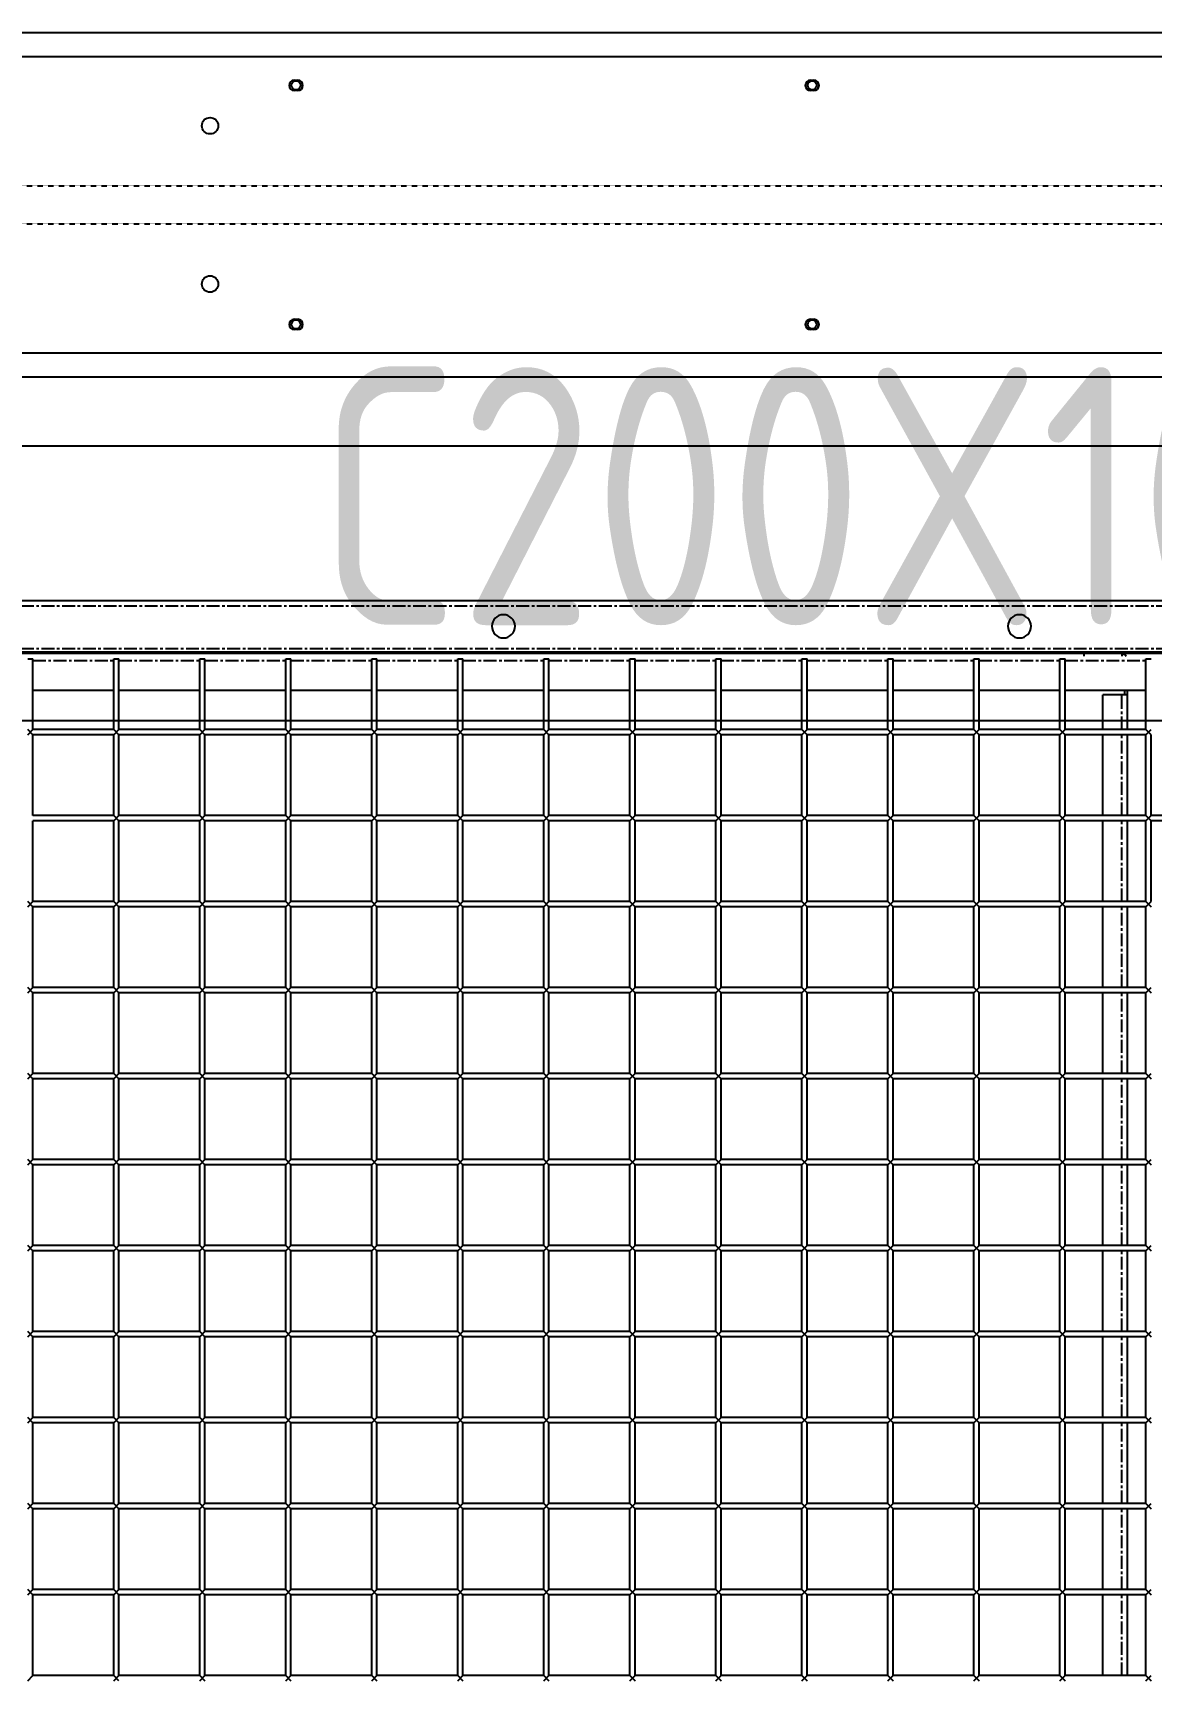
# Model space of a CAD drawing. Header units: millimetres. Extents: x -198529 to 244266, y -64 to 158464.
# Drawn here: x -148698 to -148048, y 97567 to 98523 of the extents above; entities that cross this region are included whole.
import ezdxf

# ---------------------------------------------------------------- set-up
doc = ezdxf.new("R2010")
doc.units = ezdxf.units.MM
doc.linetypes.add('CENTER', pattern=[12, 7.5, -1.5, 1.5, -1.5])
doc.linetypes.add('HIDDEN', pattern=[0.2, 0.1, -0.1])
for name, color, linetype in [('0-DCC', 30, 'Continuous'), ('0-DCC-STRUC', 180, 'Continuous'), ('0-DCC-STRUC-T', 4, 'Continuous')]:
    doc.layers.add(name, color=color, linetype=linetype)
doc.styles.add('EDRI-COM', font='tssdeng.shx', dxfattribs={"width": 0.8, "bigfont": 'hztxt.shx'})

# ---------------------------------------------------------------- blocks, each defined once
blk = doc.blocks.new('DCC2850x1800(右)')
at = {"color": 0, "linetype": 'Continuous'}
for p, q in [((65614.5, -72678.48), (62966, -72678.48)), ((62966, -72709.38), (65613, -72709.38)), ((64492.5, -72712.38), (64489.5, -72712.38)), ((64492.5, -72753.48), (64492.5, -72712.38)), ((64528.5, -72709.38), (64528.5, -72710.88)), ((64539.5, -72753.48), (64539.5, -72712.38)), ((64542.5, -72712.38), (64539.5, -72712.38)), ((64542.5, -72753.48), (64542.5, -72712.38)), ((64589.5, -72753.48), (64589.5, -72712.38)), ((64592.5, -72712.38), (64589.5, -72712.38)), ((64592.5, -72753.48), (64592.5, -72712.38)), ((64639.5, -72753.48), (64639.5, -72712.38)), ((64642.5, -72712.38), (64639.5, -72712.38)), ((64642.5, -72753.48), (64642.5, -72712.38)), ((64689.5, -72753.48), (64689.5, -72712.38)), ((64692.5, -72712.38), (64689.5, -72712.38)), ((64692.5, -72753.48), (64692.5, -72712.38)), ((64739.5, -72753.48), (64739.5, -72712.38)), ((64742.5, -72712.38), (64739.5, -72712.38)), ((64742.5, -72753.48), (64742.5, -72712.38)), ((64789.5, -72753.48), (64789.5, -72712.38)), ((64792.5, -72712.38), (64789.5, -72712.38)), ((64792.5, -72753.48), (64792.5, -72712.38)), ((64839.5, -72753.48), (64839.5, -72712.38)), ((64842.5, -72712.38), (64839.5, -72712.38)), ((64842.5, -72753.48), (64842.5, -72712.38)), ((64889.5, -72753.48), (64889.5, -72712.38)), ((64892.5, -72712.38), (64889.5, -72712.38)), ((64892.5, -72753.48), (64892.5, -72712.38)), ((64939.5, -72753.48), (64939.5, -72712.38)), ((64942.5, -72712.38), (64939.5, -72712.38)), ((64942.5, -72753.48), (64942.5, -72712.38)), ((64989.5, -72753.48), (64989.5, -72712.38)), ((64992.5, -72712.38), (64989.5, -72712.38)), ((64992.5, -72753.48), (64992.5, -72712.38)), ((65039.5, -72753.48), (65039.5, -72712.38)), ((65042.5, -72712.38), (65039.5, -72712.38)), ((65042.5, -72753.48), (65042.5, -72712.38)), ((65089.5, -72753.48), (65089.5, -72712.38)), ((65092.5, -72712.38), (65089.5, -72712.38)), ((65092.5, -72753.48), (65092.5, -72712.38)), ((65139.5, -72753.48), (65139.5, -72712.38)), ((65142.5, -72712.38), (65139.5, -72712.38)), ((64492.5, -72730.88), (64539.5, -72730.88)), ((64503.5, -72730.88), (64503.5, -72753.48)), ((64505, -72730.88), (64505, -72733.38)), ((64542.5, -72730.88), (64589.5, -72730.88)), ((64592.5, -72730.88), (64639.5, -72730.88)), ((64642.5, -72730.88), (64689.5, -72730.88)), ((64692.5, -72730.88), (64739.5, -72730.88)), ((64742.5, -72730.88), (64789.5, -72730.88)), ((64792.5, -72730.88), (64839.5, -72730.88)), ((64842.5, -72730.88), (64889.5, -72730.88)), ((64892.5, -72730.88), (64939.5, -72730.88)), ((64942.5, -72730.88), (64989.5, -72730.88)), ((64992.5, -72730.88), (65039.5, -72730.88)), ((65042.5, -72730.88), (65089.5, -72730.88)), ((65092.5, -72730.88), (65139.5, -72730.88)), ((64503.5, -72733.38), (64517.5, -72733.38)), ((64517.5, -72753.48), (64517.5, -72733.38)), ((64492.5, -72756.48), (64489.5, -72753.48)), ((64489.5, -72756.48), (64492.5, -72753.48)), ((64489.5, -72803.48), (64489.5, -72756.48)), ((64492.5, -72753.48), (64539.5, -72753.48)), ((64492.5, -72756.48), (64539.5, -72756.48)), ((64492.5, -72803.48), (64492.5, -72756.48)), ((64503.5, -72756.48), (64503.5, -72803.48)), ((64517.5, -72803.48), (64517.5, -72756.48)), ((64542.5, -72756.48), (64539.5, -72753.48)), ((64539.5, -72756.48), (64542.5, -72753.48)), ((64539.5, -72803.48), (64539.5, -72756.48)), ((64542.5, -72753.48), (64589.5, -72753.48)), ((64542.5, -72756.48), (64589.5, -72756.48)), ((64542.5, -72803.48), (64542.5, -72756.48)), ((64592.5, -72756.48), (64589.5, -72753.48)), ((64589.5, -72756.48), (64592.5, -72753.48)), ((64589.5, -72803.48), (64589.5, -72756.48)), ((64592.5, -72753.48), (64639.5, -72753.48)), ((64592.5, -72756.48), (64639.5, -72756.48)), ((64592.5, -72803.48), (64592.5, -72756.48)), ((64642.5, -72756.48), (64639.5, -72753.48)), ((64639.5, -72756.48), (64642.5, -72753.48)), ((64639.5, -72803.48), (64639.5, -72756.48)), ((64642.5, -72753.48), (64689.5, -72753.48)), ((64642.5, -72756.48), (64689.5, -72756.48)), ((64642.5, -72803.48), (64642.5, -72756.48)), ((64692.5, -72756.48), (64689.5, -72753.48)), ((64689.5, -72756.48), (64692.5, -72753.48)), ((64689.5, -72803.48), (64689.5, -72756.48)), ((64692.5, -72753.48), (64739.5, -72753.48)), ((64692.5, -72756.48), (64739.5, -72756.48)), ((64692.5, -72803.48), (64692.5, -72756.48)), ((64742.5, -72756.48), (64739.5, -72753.48)), ((64739.5, -72756.48), (64742.5, -72753.48)), ((64739.5, -72803.48), (64739.5, -72756.48)), ((64742.5, -72753.48), (64789.5, -72753.48)), ((64742.5, -72756.48), (64789.5, -72756.48)), ((64742.5, -72803.48), (64742.5, -72756.48)), ((64792.5, -72756.48), (64789.5, -72753.48)), ((64789.5, -72756.48), (64792.5, -72753.48)), ((64789.5, -72803.48), (64789.5, -72756.48)), ((64792.5, -72753.48), (64839.5, -72753.48)), ((64792.5, -72756.48), (64839.5, -72756.48)), ((64792.5, -72803.48), (64792.5, -72756.48)), ((64842.5, -72756.48), (64839.5, -72753.48)), ((64839.5, -72756.48), (64842.5, -72753.48)), ((64839.5, -72803.48), (64839.5, -72756.48)), ((64842.5, -72753.48), (64889.5, -72753.48)), ((64842.5, -72756.48), (64889.5, -72756.48)), ((64842.5, -72803.48), (64842.5, -72756.48)), ((64892.5, -72756.48), (64889.5, -72753.48)), ((64889.5, -72756.48), (64892.5, -72753.48)), ((64889.5, -72803.48), (64889.5, -72756.48)), ((64892.5, -72753.48), (64939.5, -72753.48)), ((64892.5, -72756.48), (64939.5, -72756.48)), ((64892.5, -72803.48), (64892.5, -72756.48)), ((64942.5, -72756.48), (64939.5, -72753.48)), ((64939.5, -72756.48), (64942.5, -72753.48)), ((64939.5, -72803.48), (64939.5, -72756.48)), ((64942.5, -72753.48), (64989.5, -72753.48)), ((64942.5, -72756.48), (64989.5, -72756.48)), ((64942.5, -72803.48), (64942.5, -72756.48)), ((64992.5, -72756.48), (64989.5, -72753.48)), ((64989.5, -72756.48), (64992.5, -72753.48)), ((64989.5, -72803.48), (64989.5, -72756.48)), ((64992.5, -72753.48), (65039.5, -72753.48)), ((64992.5, -72756.48), (65039.5, -72756.48)), ((64992.5, -72803.48), (64992.5, -72756.48)), ((65042.5, -72756.48), (65039.5, -72753.48)), ((65039.5, -72756.48), (65042.5, -72753.48)), ((65039.5, -72803.48), (65039.5, -72756.48)), ((65042.5, -72753.48), (65089.5, -72753.48)), ((65042.5, -72756.48), (65089.5, -72756.48)), ((65042.5, -72803.48), (65042.5, -72756.48)), ((65092.5, -72756.48), (65089.5, -72753.48)), ((65089.5, -72756.48), (65092.5, -72753.48)), ((65089.5, -72803.48), (65089.5, -72756.48)), ((65092.5, -72753.48), (65139.5, -72753.48)), ((65092.5, -72756.48), (65139.5, -72756.48)), ((65092.5, -72803.48), (65092.5, -72756.48)), ((65142.5, -72756.48), (65139.5, -72753.48)), ((65139.5, -72756.48), (65142.5, -72753.48)), ((65139.5, -72803.48), (65139.5, -72756.48)), ((64442.5, -72803.48), (64489.5, -72803.48)), ((64442.5, -72806.48), (64489.5, -72806.48)), ((64492.5, -72806.48), (64489.5, -72803.48)), ((64492.5, -72803.48), (64489.5, -72806.48)), ((64489.5, -72853.48), (64489.5, -72806.48)), ((64492.5, -72803.48), (64539.5, -72803.48)), ((64492.5, -72853.48), (64492.5, -72806.48)), ((64492.5, -72806.48), (64539.5, -72806.48)), ((64503.5, -72806.48), (64503.5, -72853.48)), ((64517.5, -72853.48), (64517.5, -72806.48)), ((64542.5, -72806.48), (64539.5, -72803.48)), ((64542.5, -72803.48), (64539.5, -72806.48)), ((64539.5, -72853.48), (64539.5, -72806.48)), ((64542.5, -72803.48), (64589.5, -72803.48)), ((64542.5, -72853.48), (64542.5, -72806.48)), ((64542.5, -72806.48), (64589.5, -72806.48)), ((64592.5, -72806.48), (64589.5, -72803.48)), ((64592.5, -72803.48), (64589.5, -72806.48)), ((64589.5, -72853.48), (64589.5, -72806.48)), ((64592.5, -72803.48), (64639.5, -72803.48)), ((64592.5, -72853.48), (64592.5, -72806.48)), ((64592.5, -72806.48), (64639.5, -72806.48)), ((64642.5, -72806.48), (64639.5, -72803.48)), ((64642.5, -72803.48), (64639.5, -72806.48)), ((64639.5, -72853.48), (64639.5, -72806.48)), ((64642.5, -72803.48), (64689.5, -72803.48)), ((64642.5, -72853.48), (64642.5, -72806.48)), ((64642.5, -72806.48), (64689.5, -72806.48)), ((64692.5, -72806.48), (64689.5, -72803.48)), ((64692.5, -72803.48), (64689.5, -72806.48)), ((64689.5, -72853.48), (64689.5, -72806.48)), ((64692.5, -72803.48), (64739.5, -72803.48)), ((64692.5, -72853.48), (64692.5, -72806.48)), ((64692.5, -72806.48), (64739.5, -72806.48)), ((64742.5, -72806.48), (64739.5, -72803.48)), ((64742.5, -72803.48), (64739.5, -72806.48)), ((64739.5, -72853.48), (64739.5, -72806.48)), ((64742.5, -72803.48), (64789.5, -72803.48)), ((64742.5, -72853.48), (64742.5, -72806.48)), ((64742.5, -72806.48), (64789.5, -72806.48)), ((64792.5, -72806.48), (64789.5, -72803.48)), ((64792.5, -72803.48), (64789.5, -72806.48)), ((64789.5, -72853.48), (64789.5, -72806.48)), ((64792.5, -72803.48), (64839.5, -72803.48)), ((64792.5, -72853.48), (64792.5, -72806.48)), ((64792.5, -72806.48), (64839.5, -72806.48)), ((64842.5, -72806.48), (64839.5, -72803.48)), ((64842.5, -72803.48), (64839.5, -72806.48)), ((64839.5, -72853.48), (64839.5, -72806.48)), ((64842.5, -72803.48), (64889.5, -72803.48)), ((64842.5, -72853.48), (64842.5, -72806.48)), ((64842.5, -72806.48), (64889.5, -72806.48)), ((64892.5, -72806.48), (64889.5, -72803.48)), ((64892.5, -72803.48), (64889.5, -72806.48)), ((64889.5, -72853.48), (64889.5, -72806.48)), ((64892.5, -72803.48), (64939.5, -72803.48)), ((64892.5, -72853.48), (64892.5, -72806.48)), ((64892.5, -72806.48), (64939.5, -72806.48)), ((64942.5, -72806.48), (64939.5, -72803.48)), ((64942.5, -72803.48), (64939.5, -72806.48)), ((64939.5, -72853.48), (64939.5, -72806.48)), ((64942.5, -72803.48), (64989.5, -72803.48)), ((64942.5, -72853.48), (64942.5, -72806.48)), ((64942.5, -72806.48), (64989.5, -72806.48)), ((64992.5, -72806.48), (64989.5, -72803.48)), ((64992.5, -72803.48), (64989.5, -72806.48)), ((64989.5, -72853.48), (64989.5, -72806.48)), ((64992.5, -72803.48), (65039.5, -72803.48)), ((64992.5, -72853.48), (64992.5, -72806.48)), ((64992.5, -72806.48), (65039.5, -72806.48)), ((65042.5, -72806.48), (65039.5, -72803.48)), ((65042.5, -72803.48), (65039.5, -72806.48)), ((65039.5, -72853.48), (65039.5, -72806.48)), ((65042.5, -72803.48), (65089.5, -72803.48)), ((65042.5, -72853.48), (65042.5, -72806.48)), ((65042.5, -72806.48), (65089.5, -72806.48)), ((65092.5, -72806.48), (65089.5, -72803.48)), ((65092.5, -72803.48), (65089.5, -72806.48)), ((65089.5, -72853.48), (65089.5, -72806.48)), ((65092.5, -72803.48), (65139.5, -72803.48)), ((65092.5, -72853.48), (65092.5, -72806.48)), ((65092.5, -72806.48), (65139.5, -72806.48)), ((65139.5, -72853.48), (65139.5, -72806.48)), ((64492.5, -72856.48), (64489.5, -72853.48)), ((64492.5, -72853.48), (64489.5, -72856.48)), ((64492.5, -72853.48), (64539.5, -72853.48)), ((64492.5, -72903.48), (64492.5, -72856.48)), ((64492.5, -72856.48), (64539.5, -72856.48)), ((64503.5, -72856.48), (64503.5, -72903.48)), ((64517.5, -72903.48), (64517.5, -72856.48)), ((64542.5, -72856.48), (64539.5, -72853.48)), ((64542.5, -72853.48), (64539.5, -72856.48)), ((64539.5, -72903.48), (64539.5, -72856.48)), ((64542.5, -72853.48), (64589.5, -72853.48)), ((64542.5, -72903.48), (64542.5, -72856.48)), ((64542.5, -72856.48), (64589.5, -72856.48)), ((64592.5, -72856.48), (64589.5, -72853.48)), ((64592.5, -72853.48), (64589.5, -72856.48)), ((64589.5, -72903.48), (64589.5, -72856.48)), ((64592.5, -72853.48), (64639.5, -72853.48)), ((64592.5, -72903.48), (64592.5, -72856.48)), ((64592.5, -72856.48), (64639.5, -72856.48)), ((64642.5, -72856.48), (64639.5, -72853.48)), ((64639.5, -72856.48), (64642.5, -72853.48)), ((64639.5, -72903.48), (64639.5, -72856.48)), ((64642.5, -72853.48), (64689.5, -72853.48)), ((64642.5, -72903.48), (64642.5, -72856.48)), ((64642.5, -72856.48), (64689.5, -72856.48)), ((64692.5, -72856.48), (64689.5, -72853.48)), ((64689.5, -72856.48), (64692.5, -72853.48)), ((64689.5, -72903.48), (64689.5, -72856.48)), ((64692.5, -72853.48), (64739.5, -72853.48)), ((64692.5, -72903.48), (64692.5, -72856.48)), ((64692.5, -72856.48), (64739.5, -72856.48)), ((64742.5, -72856.48), (64739.5, -72853.48)), ((64739.5, -72856.48), (64742.5, -72853.48)), ((64739.5, -72903.48), (64739.5, -72856.48)), ((64742.5, -72853.48), (64789.5, -72853.48)), ((64742.5, -72903.48), (64742.5, -72856.48)), ((64742.5, -72856.48), (64789.5, -72856.48)), ((64792.5, -72856.48), (64789.5, -72853.48)), ((64789.5, -72856.48), (64792.5, -72853.48)), ((64789.5, -72903.48), (64789.5, -72856.48)), ((64792.5, -72853.48), (64839.5, -72853.48)), ((64792.5, -72903.48), (64792.5, -72856.48)), ((64792.5, -72856.48), (64839.5, -72856.48)), ((64842.5, -72856.48), (64839.5, -72853.48)), ((64839.5, -72856.48), (64842.5, -72853.48)), ((64839.5, -72903.48), (64839.5, -72856.48)), ((64842.5, -72853.48), (64889.5, -72853.48)), ((64842.5, -72903.48), (64842.5, -72856.48)), ((64842.5, -72856.48), (64889.5, -72856.48)), ((64892.5, -72856.48), (64889.5, -72853.48)), ((64889.5, -72856.48), (64892.5, -72853.48)), ((64889.5, -72903.48), (64889.5, -72856.48)), ((64892.5, -72853.48), (64939.5, -72853.48)), ((64892.5, -72903.48), (64892.5, -72856.48)), ((64892.5, -72856.48), (64939.5, -72856.48)), ((64942.5, -72856.48), (64939.5, -72853.48)), ((64939.5, -72856.48), (64942.5, -72853.48)), ((64939.5, -72903.48), (64939.5, -72856.48)), ((64942.5, -72853.48), (64989.5, -72853.48)), ((64942.5, -72903.48), (64942.5, -72856.48)), ((64942.5, -72856.48), (64989.5, -72856.48)), ((64992.5, -72856.48), (64989.5, -72853.48)), ((64989.5, -72856.48), (64992.5, -72853.48)), ((64989.5, -72903.48), (64989.5, -72856.48)), ((64992.5, -72853.48), (65039.5, -72853.48)), ((64992.5, -72903.48), (64992.5, -72856.48)), ((64992.5, -72856.48), (65039.5, -72856.48)), ((65042.5, -72856.48), (65039.5, -72853.48)), ((65039.5, -72856.48), (65042.5, -72853.48)), ((65039.5, -72903.48), (65039.5, -72856.48)), ((65042.5, -72853.48), (65089.5, -72853.48)), ((65042.5, -72903.48), (65042.5, -72856.48)), ((65042.5, -72856.48), (65089.5, -72856.48)), ((65092.5, -72856.48), (65089.5, -72853.48)), ((65089.5, -72856.48), (65092.5, -72853.48)), ((65089.5, -72903.48), (65089.5, -72856.48)), ((65092.5, -72853.48), (65139.5, -72853.48)), ((65092.5, -72903.48), (65092.5, -72856.48)), ((65092.5, -72856.48), (65139.5, -72856.48)), ((65142.5, -72856.48), (65139.5, -72853.48)), ((65139.5, -72856.48), (65142.5, -72853.48)), ((65139.5, -72903.48), (65139.5, -72856.48)), ((64492.5, -72906.48), (64489.5, -72903.48)), ((64492.5, -72903.48), (64489.5, -72906.48)), ((64492.5, -72903.48), (64539.5, -72903.48)), ((64542.5, -72906.48), (64539.5, -72903.48)), ((64542.5, -72903.48), (64539.5, -72906.48)), ((64542.5, -72903.48), (64589.5, -72903.48)), ((64592.5, -72906.48), (64589.5, -72903.48)), ((64592.5, -72903.48), (64589.5, -72906.48)), ((64592.5, -72903.48), (64639.5, -72903.48)), ((64642.5, -72906.48), (64639.5, -72903.48)), ((64642.5, -72903.48), (64639.5, -72906.48)), ((64642.5, -72903.48), (64689.5, -72903.48)), ((64692.5, -72906.48), (64689.5, -72903.48)), ((64689.5, -72906.48), (64692.5, -72903.48)), ((64692.5, -72903.48), (64739.5, -72903.48)), ((64742.5, -72906.48), (64739.5, -72903.48)), ((64739.5, -72906.48), (64742.5, -72903.48)), ((64742.5, -72903.48), (64789.5, -72903.48)), ((64792.5, -72906.48), (64789.5, -72903.48)), ((64789.5, -72906.48), (64792.5, -72903.48)), ((64792.5, -72903.48), (64839.5, -72903.48)), ((64842.5, -72906.48), (64839.5, -72903.48)), ((64839.5, -72906.48), (64842.5, -72903.48)), ((64842.5, -72903.48), (64889.5, -72903.48)), ((64892.5, -72906.48), (64889.5, -72903.48)), ((64889.5, -72906.48), (64892.5, -72903.48)), ((64892.5, -72903.48), (64939.5, -72903.48)), ((64942.5, -72906.48), (64939.5, -72903.48)), ((64939.5, -72906.48), (64942.5, -72903.48)), ((64942.5, -72903.48), (64989.5, -72903.48)), ((64992.5, -72906.48), (64989.5, -72903.48)), ((64989.5, -72906.48), (64992.5, -72903.48)), ((64992.5, -72903.48), (65039.5, -72903.48)), ((65042.5, -72906.48), (65039.5, -72903.48)), ((65039.5, -72906.48), (65042.5, -72903.48)), ((65042.5, -72903.48), (65089.5, -72903.48)), ((65092.5, -72906.48), (65089.5, -72903.48)), ((65089.5, -72906.48), (65092.5, -72903.48)), ((65092.5, -72903.48), (65139.5, -72903.48)), ((65142.5, -72906.48), (65139.5, -72903.48)), ((65139.5, -72906.48), (65142.5, -72903.48)), ((64492.5, -72953.48), (64492.5, -72906.48)), ((64492.5, -72906.48), (64539.5, -72906.48)), ((64503.5, -72906.48), (64503.5, -72953.48)), ((64517.5, -72953.48), (64517.5, -72906.48)), ((64539.5, -72953.48), (64539.5, -72906.48)), ((64542.5, -72953.48), (64542.5, -72906.48)), ((64542.5, -72906.48), (64589.5, -72906.48)), ((64589.5, -72953.48), (64589.5, -72906.48)), ((64592.5, -72953.48), (64592.5, -72906.48)), ((64592.5, -72906.48), (64639.5, -72906.48)), ((64639.5, -72953.48), (64639.5, -72906.48)), ((64642.5, -72953.48), (64642.5, -72906.48)), ((64642.5, -72906.48), (64689.5, -72906.48)), ((64689.5, -72953.48), (64689.5, -72906.48)), ((64692.5, -72953.48), (64692.5, -72906.48)), ((64692.5, -72906.48), (64739.5, -72906.48)), ((64739.5, -72953.48), (64739.5, -72906.48)), ((64742.5, -72953.48), (64742.5, -72906.48)), ((64742.5, -72906.48), (64789.5, -72906.48)), ((64789.5, -72953.48), (64789.5, -72906.48)), ((64792.5, -72953.48), (64792.5, -72906.48)), ((64792.5, -72906.48), (64839.5, -72906.48)), ((64839.5, -72953.48), (64839.5, -72906.48)), ((64842.5, -72953.48), (64842.5, -72906.48)), ((64842.5, -72906.48), (64889.5, -72906.48)), ((64889.5, -72953.48), (64889.5, -72906.48)), ((64892.5, -72953.48), (64892.5, -72906.48)), ((64892.5, -72906.48), (64939.5, -72906.48)), ((64939.5, -72953.48), (64939.5, -72906.48)), ((64942.5, -72953.48), (64942.5, -72906.48)), ((64942.5, -72906.48), (64989.5, -72906.48)), ((64989.5, -72953.48), (64989.5, -72906.48)), ((64992.5, -72953.48), (64992.5, -72906.48)), ((64992.5, -72906.48), (65039.5, -72906.48)), ((65039.5, -72953.48), (65039.5, -72906.48)), ((65042.5, -72953.48), (65042.5, -72906.48)), ((65042.5, -72906.48), (65089.5, -72906.48)), ((65089.5, -72953.48), (65089.5, -72906.48)), ((65092.5, -72953.48), (65092.5, -72906.48)), ((65092.5, -72906.48), (65139.5, -72906.48)), ((65139.5, -72953.48), (65139.5, -72906.48)), ((64492.5, -72956.48), (64489.5, -72953.48)), ((64492.5, -72953.48), (64489.5, -72956.48)), ((64492.5, -72953.48), (64539.5, -72953.48)), ((64492.5, -73003.48), (64492.5, -72956.48)), ((64492.5, -72956.48), (64539.5, -72956.48)), ((64503.5, -72956.48), (64503.5, -73003.48)), ((64517.5, -73003.48), (64517.5, -72956.48)), ((64542.5, -72956.48), (64539.5, -72953.48)), ((64542.5, -72953.48), (64539.5, -72956.48)), ((64539.5, -73003.48), (64539.5, -72956.48)), ((64542.5, -72953.48), (64589.5, -72953.48)), ((64542.5, -73003.48), (64542.5, -72956.48)), ((64542.5, -72956.48), (64589.5, -72956.48)), ((64592.5, -72956.48), (64589.5, -72953.48)), ((64592.5, -72953.48), (64589.5, -72956.48)), ((64589.5, -73003.48), (64589.5, -72956.48)), ((64592.5, -72953.48), (64639.5, -72953.48)), ((64592.5, -73003.48), (64592.5, -72956.48)), ((64592.5, -72956.48), (64639.5, -72956.48)), ((64642.5, -72956.48), (64639.5, -72953.48)), ((64642.5, -72953.48), (64639.5, -72956.48)), ((64639.5, -73003.48), (64639.5, -72956.48)), ((64642.5, -72953.48), (64689.5, -72953.48)), ((64642.5, -73003.48), (64642.5, -72956.48)), ((64642.5, -72956.48), (64689.5, -72956.48)), ((64692.5, -72956.48), (64689.5, -72953.48)), ((64692.5, -72953.48), (64689.5, -72956.48)), ((64689.5, -73003.48), (64689.5, -72956.48)), ((64692.5, -72953.48), (64739.5, -72953.48)), ((64692.5, -73003.48), (64692.5, -72956.48)), ((64692.5, -72956.48), (64739.5, -72956.48)), ((64742.5, -72956.48), (64739.5, -72953.48)), ((64739.5, -72956.48), (64742.5, -72953.48)), ((64739.5, -73003.48), (64739.5, -72956.48)), ((64742.5, -72953.48), (64789.5, -72953.48)), ((64742.5, -73003.48), (64742.5, -72956.48)), ((64742.5, -72956.48), (64789.5, -72956.48)), ((64792.5, -72956.48), (64789.5, -72953.48)), ((64789.5, -72956.48), (64792.5, -72953.48)), ((64789.5, -73003.48), (64789.5, -72956.48)), ((64792.5, -72953.48), (64839.5, -72953.48)), ((64792.5, -73003.48), (64792.5, -72956.48)), ((64792.5, -72956.48), (64839.5, -72956.48)), ((64842.5, -72956.48), (64839.5, -72953.48)), ((64839.5, -72956.48), (64842.5, -72953.48)), ((64839.5, -73003.48), (64839.5, -72956.48)), ((64842.5, -72953.48), (64889.5, -72953.48)), ((64842.5, -73003.48), (64842.5, -72956.48)), ((64842.5, -72956.48), (64889.5, -72956.48)), ((64892.5, -72956.48), (64889.5, -72953.48)), ((64889.5, -72956.48), (64892.5, -72953.48)), ((64889.5, -73003.48), (64889.5, -72956.48)), ((64892.5, -72953.48), (64939.5, -72953.48)), ((64892.5, -73003.48), (64892.5, -72956.48)), ((64892.5, -72956.48), (64939.5, -72956.48)), ((64942.5, -72956.48), (64939.5, -72953.48)), ((64939.5, -72956.48), (64942.5, -72953.48)), ((64939.5, -73003.48), (64939.5, -72956.48)), ((64942.5, -72953.48), (64989.5, -72953.48)), ((64942.5, -73003.48), (64942.5, -72956.48)), ((64942.5, -72956.48), (64989.5, -72956.48)), ((64992.5, -72956.48), (64989.5, -72953.48)), ((64989.5, -72956.48), (64992.5, -72953.48)), ((64989.5, -73003.48), (64989.5, -72956.48)), ((64992.5, -72953.48), (65039.5, -72953.48)), ((64992.5, -73003.48), (64992.5, -72956.48)), ((64992.5, -72956.48), (65039.5, -72956.48)), ((65042.5, -72956.48), (65039.5, -72953.48)), ((65039.5, -72956.48), (65042.5, -72953.48)), ((65039.5, -73003.48), (65039.5, -72956.48)), ((65042.5, -72953.48), (65089.5, -72953.48)), ((65042.5, -73003.48), (65042.5, -72956.48)), ((65042.5, -72956.48), (65089.5, -72956.48)), ((65092.5, -72956.48), (65089.5, -72953.48)), ((65089.5, -72956.48), (65092.5, -72953.48)), ((65089.5, -73003.48), (65089.5, -72956.48)), ((65092.5, -72953.48), (65139.5, -72953.48)), ((65092.5, -73003.48), (65092.5, -72956.48)), ((65092.5, -72956.48), (65139.5, -72956.48)), ((65142.5, -72956.48), (65139.5, -72953.48)), ((65139.5, -72956.48), (65142.5, -72953.48)), ((65139.5, -73003.48), (65139.5, -72956.48)), ((64492.5, -73006.48), (64489.5, -73003.48)), ((64492.5, -73003.48), (64489.5, -73006.48)), ((64492.5, -73003.48), (64539.5, -73003.48)), ((64492.5, -73053.48), (64492.5, -73006.48)), ((64492.5, -73006.48), (64539.5, -73006.48)), ((64503.5, -73006.48), (64503.5, -73053.48)), ((64517.5, -73053.48), (64517.5, -73006.48)), ((64542.5, -73006.48), (64539.5, -73003.48)), ((64542.5, -73003.48), (64539.5, -73006.48)), ((64539.5, -73053.48), (64539.5, -73006.48)), ((64542.5, -73003.48), (64589.5, -73003.48)), ((64542.5, -73053.48), (64542.5, -73006.48)), ((64542.5, -73006.48), (64589.5, -73006.48)), ((64592.5, -73006.48), (64589.5, -73003.48)), ((64592.5, -73003.48), (64589.5, -73006.48)), ((64589.5, -73053.48), (64589.5, -73006.48)), ((64592.5, -73003.48), (64639.5, -73003.48)), ((64592.5, -73053.48), (64592.5, -73006.48)), ((64592.5, -73006.48), (64639.5, -73006.48)), ((64642.5, -73006.48), (64639.5, -73003.48)), ((64642.5, -73003.48), (64639.5, -73006.48)), ((64639.5, -73053.48), (64639.5, -73006.48)), ((64642.5, -73003.48), (64689.5, -73003.48)), ((64642.5, -73053.48), (64642.5, -73006.48)), ((64642.5, -73006.48), (64689.5, -73006.48)), ((64692.5, -73006.48), (64689.5, -73003.48)), ((64692.5, -73003.48), (64689.5, -73006.48)), ((64689.5, -73053.48), (64689.5, -73006.48)), ((64692.5, -73003.48), (64739.5, -73003.48)), ((64692.5, -73053.48), (64692.5, -73006.48)), ((64692.5, -73006.48), (64739.5, -73006.48)), ((64742.5, -73006.48), (64739.5, -73003.48)), ((64742.5, -73003.48), (64739.5, -73006.48)), ((64739.5, -73053.48), (64739.5, -73006.48)), ((64742.5, -73003.48), (64789.5, -73003.48)), ((64742.5, -73053.48), (64742.5, -73006.48)), ((64742.5, -73006.48), (64789.5, -73006.48)), ((64792.5, -73006.48), (64789.5, -73003.48)), ((64789.5, -73006.48), (64792.5, -73003.48)), ((64789.5, -73053.48), (64789.5, -73006.48)), ((64792.5, -73003.48), (64839.5, -73003.48)), ((64792.5, -73053.48), (64792.5, -73006.48)), ((64792.5, -73006.48), (64839.5, -73006.48)), ((64842.5, -73006.48), (64839.5, -73003.48)), ((64839.5, -73006.48), (64842.5, -73003.48)), ((64839.5, -73053.48), (64839.5, -73006.48)), ((64842.5, -73003.48), (64889.5, -73003.48)), ((64842.5, -73053.48), (64842.5, -73006.48)), ((64842.5, -73006.48), (64889.5, -73006.48)), ((64892.5, -73006.48), (64889.5, -73003.48)), ((64889.5, -73006.48), (64892.5, -73003.48)), ((64889.5, -73053.48), (64889.5, -73006.48)), ((64892.5, -73003.48), (64939.5, -73003.48)), ((64892.5, -73053.48), (64892.5, -73006.48)), ((64892.5, -73006.48), (64939.5, -73006.48)), ((64942.5, -73006.48), (64939.5, -73003.48)), ((64939.5, -73006.48), (64942.5, -73003.48)), ((64939.5, -73053.48), (64939.5, -73006.48)), ((64942.5, -73003.48), (64989.5, -73003.48)), ((64942.5, -73053.48), (64942.5, -73006.48)), ((64942.5, -73006.48), (64989.5, -73006.48)), ((64992.5, -73006.48), (64989.5, -73003.48)), ((64989.5, -73006.48), (64992.5, -73003.48)), ((64989.5, -73053.48), (64989.5, -73006.48)), ((64992.5, -73003.48), (65039.5, -73003.48)), ((64992.5, -73053.48), (64992.5, -73006.48)), ((64992.5, -73006.48), (65039.5, -73006.48)), ((65042.5, -73006.48), (65039.5, -73003.48)), ((65039.5, -73006.48), (65042.5, -73003.48)), ((65039.5, -73053.48), (65039.5, -73006.48)), ((65042.5, -73003.48), (65089.5, -73003.48)), ((65042.5, -73053.48), (65042.5, -73006.48)), ((65042.5, -73006.48), (65089.5, -73006.48)), ((65092.5, -73006.48), (65089.5, -73003.48)), ((65089.5, -73006.48), (65092.5, -73003.48)), ((65089.5, -73053.48), (65089.5, -73006.48)), ((65092.5, -73003.48), (65139.5, -73003.48)), ((65092.5, -73053.48), (65092.5, -73006.48)), ((65092.5, -73006.48), (65139.5, -73006.48)), ((65142.5, -73006.48), (65139.5, -73003.48)), ((65139.5, -73006.48), (65142.5, -73003.48)), ((65139.5, -73053.48), (65139.5, -73006.48)), ((64492.5, -73056.48), (64489.5, -73053.48)), ((64492.5, -73053.48), (64489.5, -73056.48)), ((64492.5, -73053.48), (64539.5, -73053.48)), ((64492.5, -73103.48), (64492.5, -73056.48)), ((64492.5, -73056.48), (64539.5, -73056.48)), ((64503.5, -73056.48), (64503.5, -73103.48)), ((64517.5, -73103.48), (64517.5, -73056.48)), ((64542.5, -73056.48), (64539.5, -73053.48)), ((64542.5, -73053.48), (64539.5, -73056.48)), ((64539.5, -73103.48), (64539.5, -73056.48)), ((64542.5, -73053.48), (64589.5, -73053.48)), ((64542.5, -73103.48), (64542.5, -73056.48)), ((64542.5, -73056.48), (64589.5, -73056.48)), ((64592.5, -73056.48), (64589.5, -73053.48)), ((64592.5, -73053.48), (64589.5, -73056.48)), ((64589.5, -73103.48), (64589.5, -73056.48)), ((64592.5, -73053.48), (64639.5, -73053.48)), ((64592.5, -73103.48), (64592.5, -73056.48)), ((64592.5, -73056.48), (64639.5, -73056.48)), ((64642.5, -73056.48), (64639.5, -73053.48)), ((64642.5, -73053.48), (64639.5, -73056.48)), ((64639.5, -73103.48), (64639.5, -73056.48)), ((64642.5, -73053.48), (64689.5, -73053.48)), ((64642.5, -73103.48), (64642.5, -73056.48)), ((64642.5, -73056.48), (64689.5, -73056.48)), ((64692.5, -73056.48), (64689.5, -73053.48)), ((64692.5, -73053.48), (64689.5, -73056.48)), ((64689.5, -73103.48), (64689.5, -73056.48)), ((64692.5, -73053.48), (64739.5, -73053.48)), ((64692.5, -73103.48), (64692.5, -73056.48)), ((64692.5, -73056.48), (64739.5, -73056.48)), ((64742.5, -73056.48), (64739.5, -73053.48)), ((64742.5, -73053.48), (64739.5, -73056.48)), ((64739.5, -73103.48), (64739.5, -73056.48)), ((64742.5, -73053.48), (64789.5, -73053.48)), ((64742.5, -73103.48), (64742.5, -73056.48)), ((64742.5, -73056.48), (64789.5, -73056.48)), ((64792.5, -73056.48), (64789.5, -73053.48)), ((64792.5, -73053.48), (64789.5, -73056.48)), ((64789.5, -73103.48), (64789.5, -73056.48)), ((64792.5, -73053.48), (64839.5, -73053.48)), ((64792.5, -73103.48), (64792.5, -73056.48)), ((64792.5, -73056.48), (64839.5, -73056.48)), ((64842.5, -73056.48), (64839.5, -73053.48)), ((64839.5, -73056.48), (64842.5, -73053.48)), ((64839.5, -73103.48), (64839.5, -73056.48)), ((64842.5, -73053.48), (64889.5, -73053.48)), ((64842.5, -73103.48), (64842.5, -73056.48)), ((64842.5, -73056.48), (64889.5, -73056.48)), ((64892.5, -73056.48), (64889.5, -73053.48)), ((64889.5, -73056.48), (64892.5, -73053.48)), ((64889.5, -73103.48), (64889.5, -73056.48)), ((64892.5, -73053.48), (64939.5, -73053.48)), ((64892.5, -73103.48), (64892.5, -73056.48)), ((64892.5, -73056.48), (64939.5, -73056.48)), ((64942.5, -73056.48), (64939.5, -73053.48)), ((64939.5, -73056.48), (64942.5, -73053.48)), ((64939.5, -73103.48), (64939.5, -73056.48)), ((64942.5, -73053.48), (64989.5, -73053.48)), ((64942.5, -73103.48), (64942.5, -73056.48)), ((64942.5, -73056.48), (64989.5, -73056.48)), ((64992.5, -73056.48), (64989.5, -73053.48)), ((64989.5, -73056.48), (64992.5, -73053.48)), ((64989.5, -73103.48), (64989.5, -73056.48)), ((64992.5, -73053.48), (65039.5, -73053.48)), ((64992.5, -73103.48), (64992.5, -73056.48)), ((64992.5, -73056.48), (65039.5, -73056.48)), ((65042.5, -73056.48), (65039.5, -73053.48)), ((65039.5, -73056.48), (65042.5, -73053.48)), ((65039.5, -73103.48), (65039.5, -73056.48)), ((65042.5, -73053.48), (65089.5, -73053.48)), ((65042.5, -73103.48), (65042.5, -73056.48)), ((65042.5, -73056.48), (65089.5, -73056.48)), ((65092.5, -73056.48), (65089.5, -73053.48)), ((65089.5, -73056.48), (65092.5, -73053.48)), ((65089.5, -73103.48), (65089.5, -73056.48)), ((65092.5, -73053.48), (65139.5, -73053.48)), ((65092.5, -73103.48), (65092.5, -73056.48)), ((65092.5, -73056.48), (65139.5, -73056.48)), ((65142.5, -73056.48), (65139.5, -73053.48)), ((65139.5, -73056.48), (65142.5, -73053.48)), ((65139.5, -73103.48), (65139.5, -73056.48)), ((64492.5, -73106.48), (64489.5, -73103.48)), ((64492.5, -73103.48), (64489.5, -73106.48)), ((64492.5, -73103.48), (64539.5, -73103.48)), ((64542.5, -73106.48), (64539.5, -73103.48)), ((64542.5, -73103.48), (64539.5, -73106.48)), ((64542.5, -73103.48), (64589.5, -73103.48)), ((64592.5, -73106.48), (64589.5, -73103.48)), ((64592.5, -73103.48), (64589.5, -73106.48)), ((64592.5, -73103.48), (64639.5, -73103.48)), ((64642.5, -73106.48), (64639.5, -73103.48)), ((64642.5, -73103.48), (64639.5, -73106.48)), ((64642.5, -73103.48), (64689.5, -73103.48)), ((64692.5, -73106.48), (64689.5, -73103.48)), ((64692.5, -73103.48), (64689.5, -73106.48)), ((64692.5, -73103.48), (64739.5, -73103.48)), ((64742.5, -73106.48), (64739.5, -73103.48)), ((64742.5, -73103.48), (64739.5, -73106.48)), ((64742.5, -73103.48), (64789.5, -73103.48)), ((64792.5, -73106.48), (64789.5, -73103.48)), ((64792.5, -73103.48), (64789.5, -73106.48)), ((64792.5, -73103.48), (64839.5, -73103.48)), ((64842.5, -73106.48), (64839.5, -73103.48)), ((64842.5, -73103.48), (64839.5, -73106.48)), ((64842.5, -73103.48), (64889.5, -73103.48)), ((64892.5, -73106.48), (64889.5, -73103.48)), ((64889.5, -73106.48), (64892.5, -73103.48)), ((64892.5, -73103.48), (64939.5, -73103.48)), ((64942.5, -73106.48), (64939.5, -73103.48)), ((64939.5, -73106.48), (64942.5, -73103.48)), ((64942.5, -73103.48), (64989.5, -73103.48)), ((64992.5, -73106.48), (64989.5, -73103.48)), ((64989.5, -73106.48), (64992.5, -73103.48)), ((64992.5, -73103.48), (65039.5, -73103.48)), ((65042.5, -73106.48), (65039.5, -73103.48)), ((65039.5, -73106.48), (65042.5, -73103.48)), ((65042.5, -73103.48), (65089.5, -73103.48)), ((65092.5, -73106.48), (65089.5, -73103.48)), ((65089.5, -73106.48), (65092.5, -73103.48)), ((65092.5, -73103.48), (65139.5, -73103.48)), ((65142.5, -73106.48), (65139.5, -73103.48)), ((65139.5, -73106.48), (65142.5, -73103.48)), ((64492.5, -73153.48), (64492.5, -73106.48)), ((64492.5, -73106.48), (64539.5, -73106.48)), ((64503.5, -73106.48), (64503.5, -73153.48)), ((64517.5, -73153.48), (64517.5, -73106.48)), ((64539.5, -73153.48), (64539.5, -73106.48)), ((64542.5, -73153.48), (64542.5, -73106.48)), ((64542.5, -73106.48), (64589.5, -73106.48)), ((64589.5, -73153.48), (64589.5, -73106.48)), ((64592.5, -73153.48), (64592.5, -73106.48)), ((64592.5, -73106.48), (64639.5, -73106.48)), ((64639.5, -73153.48), (64639.5, -73106.48)), ((64642.5, -73153.48), (64642.5, -73106.48)), ((64642.5, -73106.48), (64689.5, -73106.48)), ((64689.5, -73153.48), (64689.5, -73106.48)), ((64692.5, -73153.48), (64692.5, -73106.48)), ((64692.5, -73106.48), (64739.5, -73106.48)), ((64739.5, -73153.48), (64739.5, -73106.48)), ((64742.5, -73153.48), (64742.5, -73106.48)), ((64742.5, -73106.48), (64789.5, -73106.48)), ((64789.5, -73153.48), (64789.5, -73106.48)), ((64792.5, -73153.48), (64792.5, -73106.48)), ((64792.5, -73106.48), (64839.5, -73106.48)), ((64839.5, -73153.48), (64839.5, -73106.48)), ((64842.5, -73153.48), (64842.5, -73106.48)), ((64842.5, -73106.48), (64889.5, -73106.48)), ((64889.5, -73153.48), (64889.5, -73106.48)), ((64892.5, -73153.48), (64892.5, -73106.48)), ((64892.5, -73106.48), (64939.5, -73106.48)), ((64939.5, -73153.48), (64939.5, -73106.48)), ((64942.5, -73153.48), (64942.5, -73106.48)), ((64942.5, -73106.48), (64989.5, -73106.48)), ((64989.5, -73153.48), (64989.5, -73106.48)), ((64992.5, -73153.48), (64992.5, -73106.48)), ((64992.5, -73106.48), (65039.5, -73106.48)), ((65039.5, -73153.48), (65039.5, -73106.48)), ((65042.5, -73153.48), (65042.5, -73106.48)), ((65042.5, -73106.48), (65089.5, -73106.48)), ((65089.5, -73153.48), (65089.5, -73106.48)), ((65092.5, -73153.48), (65092.5, -73106.48)), ((65092.5, -73106.48), (65139.5, -73106.48)), ((65139.5, -73153.48), (65139.5, -73106.48)), ((64492.5, -73156.48), (64489.5, -73153.48)), ((64492.5, -73153.48), (64489.5, -73156.48)), ((64492.5, -73153.48), (64539.5, -73153.48)), ((64492.5, -73203.48), (64492.5, -73156.48)), ((64492.5, -73156.48), (64539.5, -73156.48)), ((64503.5, -73156.48), (64503.5, -73203.48)), ((64517.5, -73203.48), (64517.5, -73156.48)), ((64542.5, -73156.48), (64539.5, -73153.48)), ((64542.5, -73153.48), (64539.5, -73156.48)), ((64539.5, -73203.48), (64539.5, -73156.48)), ((64542.5, -73153.48), (64589.5, -73153.48)), ((64542.5, -73203.48), (64542.5, -73156.48)), ((64542.5, -73156.48), (64589.5, -73156.48)), ((64592.5, -73156.48), (64589.5, -73153.48)), ((64592.5, -73153.48), (64589.5, -73156.48)), ((64589.5, -73203.48), (64589.5, -73156.48)), ((64592.5, -73153.48), (64639.5, -73153.48)), ((64592.5, -73203.48), (64592.5, -73156.48)), ((64592.5, -73156.48), (64639.5, -73156.48)), ((64642.5, -73156.48), (64639.5, -73153.48)), ((64642.5, -73153.48), (64639.5, -73156.48)), ((64639.5, -73203.48), (64639.5, -73156.48)), ((64642.5, -73153.48), (64689.5, -73153.48)), ((64642.5, -73203.48), (64642.5, -73156.48)), ((64642.5, -73156.48), (64689.5, -73156.48)), ((64692.5, -73156.48), (64689.5, -73153.48)), ((64692.5, -73153.48), (64689.5, -73156.48)), ((64689.5, -73203.48), (64689.5, -73156.48)), ((64692.5, -73153.48), (64739.5, -73153.48)), ((64692.5, -73203.48), (64692.5, -73156.48)), ((64692.5, -73156.48), (64739.5, -73156.48)), ((64742.5, -73156.48), (64739.5, -73153.48)), ((64742.5, -73153.48), (64739.5, -73156.48)), ((64739.5, -73203.48), (64739.5, -73156.48)), ((64742.5, -73153.48), (64789.5, -73153.48)), ((64742.5, -73203.48), (64742.5, -73156.48)), ((64742.5, -73156.48), (64789.5, -73156.48)), ((64792.5, -73156.48), (64789.5, -73153.48)), ((64792.5, -73153.48), (64789.5, -73156.48)), ((64789.5, -73203.48), (64789.5, -73156.48)), ((64792.5, -73153.48), (64839.5, -73153.48)), ((64792.5, -73203.48), (64792.5, -73156.48)), ((64792.5, -73156.48), (64839.5, -73156.48)), ((64842.5, -73156.48), (64839.5, -73153.48)), ((64842.5, -73153.48), (64839.5, -73156.48)), ((64839.5, -73203.48), (64839.5, -73156.48)), ((64842.5, -73153.48), (64889.5, -73153.48)), ((64842.5, -73203.48), (64842.5, -73156.48)), ((64842.5, -73156.48), (64889.5, -73156.48)), ((64892.5, -73156.48), (64889.5, -73153.48)), ((64892.5, -73153.48), (64889.5, -73156.48)), ((64889.5, -73203.48), (64889.5, -73156.48)), ((64892.5, -73153.48), (64939.5, -73153.48)), ((64892.5, -73203.48), (64892.5, -73156.48)), ((64892.5, -73156.48), (64939.5, -73156.48)), ((64942.5, -73156.48), (64939.5, -73153.48)), ((64939.5, -73156.48), (64942.5, -73153.48)), ((64939.5, -73203.48), (64939.5, -73156.48)), ((64942.5, -73153.48), (64989.5, -73153.48)), ((64942.5, -73203.48), (64942.5, -73156.48)), ((64942.5, -73156.48), (64989.5, -73156.48)), ((64992.5, -73156.48), (64989.5, -73153.48)), ((64989.5, -73156.48), (64992.5, -73153.48)), ((64989.5, -73203.48), (64989.5, -73156.48)), ((64992.5, -73153.48), (65039.5, -73153.48)), ((64992.5, -73203.48), (64992.5, -73156.48)), ((64992.5, -73156.48), (65039.5, -73156.48)), ((65042.5, -73156.48), (65039.5, -73153.48)), ((65039.5, -73156.48), (65042.5, -73153.48)), ((65039.5, -73203.48), (65039.5, -73156.48)), ((65042.5, -73153.48), (65089.5, -73153.48)), ((65042.5, -73203.48), (65042.5, -73156.48)), ((65042.5, -73156.48), (65089.5, -73156.48)), ((65092.5, -73156.48), (65089.5, -73153.48)), ((65089.5, -73156.48), (65092.5, -73153.48)), ((65089.5, -73203.48), (65089.5, -73156.48)), ((65092.5, -73153.48), (65139.5, -73153.48)), ((65092.5, -73203.48), (65092.5, -73156.48)), ((65092.5, -73156.48), (65139.5, -73156.48)), ((65142.5, -73156.48), (65139.5, -73153.48)), ((65139.5, -73156.48), (65142.5, -73153.48)), ((65139.5, -73203.48), (65139.5, -73156.48)), ((64492.5, -73206.48), (64489.5, -73203.48)), ((64492.5, -73203.48), (64489.5, -73206.48)), ((64492.5, -73203.48), (64539.5, -73203.48)), ((64492.5, -73253.48), (64492.5, -73206.48)), ((64492.5, -73206.48), (64539.5, -73206.48)), ((64503.5, -73206.48), (64503.5, -73253.48)), ((64517.5, -73253.48), (64517.5, -73206.48)), ((64542.5, -73206.48), (64539.5, -73203.48)), ((64542.5, -73203.48), (64539.5, -73206.48)), ((64539.5, -73253.48), (64539.5, -73206.48)), ((64542.5, -73203.48), (64589.5, -73203.48)), ((64542.5, -73253.48), (64542.5, -73206.48)), ((64542.5, -73206.48), (64589.5, -73206.48)), ((64592.5, -73206.48), (64589.5, -73203.48)), ((64592.5, -73203.48), (64589.5, -73206.48)), ((64589.5, -73253.48), (64589.5, -73206.48)), ((64592.5, -73203.48), (64639.5, -73203.48)), ((64592.5, -73253.48), (64592.5, -73206.48)), ((64592.5, -73206.48), (64639.5, -73206.48)), ((64642.5, -73206.48), (64639.5, -73203.48)), ((64642.5, -73203.48), (64639.5, -73206.48)), ((64639.5, -73253.48), (64639.5, -73206.48)), ((64642.5, -73203.48), (64689.5, -73203.48)), ((64642.5, -73253.48), (64642.5, -73206.48)), ((64642.5, -73206.48), (64689.5, -73206.48)), ((64692.5, -73206.48), (64689.5, -73203.48)), ((64692.5, -73203.48), (64689.5, -73206.48)), ((64689.5, -73253.48), (64689.5, -73206.48)), ((64692.5, -73203.48), (64739.5, -73203.48)), ((64692.5, -73253.48), (64692.5, -73206.48)), ((64692.5, -73206.48), (64739.5, -73206.48)), ((64742.5, -73206.48), (64739.5, -73203.48)), ((64742.5, -73203.48), (64739.5, -73206.48)), ((64739.5, -73253.48), (64739.5, -73206.48)), ((64742.5, -73203.48), (64789.5, -73203.48)), ((64742.5, -73253.48), (64742.5, -73206.48)), ((64742.5, -73206.48), (64789.5, -73206.48)), ((64792.5, -73206.48), (64789.5, -73203.48)), ((64792.5, -73203.48), (64789.5, -73206.48)), ((64789.5, -73253.48), (64789.5, -73206.48)), ((64792.5, -73203.48), (64839.5, -73203.48)), ((64792.5, -73253.48), (64792.5, -73206.48)), ((64792.5, -73206.48), (64839.5, -73206.48)), ((64842.5, -73206.48), (64839.5, -73203.48)), ((64842.5, -73203.48), (64839.5, -73206.48)), ((64839.5, -73253.48), (64839.5, -73206.48)), ((64842.5, -73203.48), (64889.5, -73203.48)), ((64842.5, -73253.48), (64842.5, -73206.48)), ((64842.5, -73206.48), (64889.5, -73206.48)), ((64892.5, -73206.48), (64889.5, -73203.48)), ((64892.5, -73203.48), (64889.5, -73206.48)), ((64889.5, -73253.48), (64889.5, -73206.48)), ((64892.5, -73203.48), (64939.5, -73203.48)), ((64892.5, -73253.48), (64892.5, -73206.48)), ((64892.5, -73206.48), (64939.5, -73206.48)), ((64942.5, -73206.48), (64939.5, -73203.48)), ((64942.5, -73203.48), (64939.5, -73206.48)), ((64939.5, -73253.48), (64939.5, -73206.48)), ((64942.5, -73203.48), (64989.5, -73203.48)), ((64942.5, -73253.48), (64942.5, -73206.48)), ((64942.5, -73206.48), (64989.5, -73206.48)), ((64992.5, -73206.48), (64989.5, -73203.48)), ((64989.5, -73206.48), (64992.5, -73203.48)), ((64989.5, -73253.48), (64989.5, -73206.48)), ((64992.5, -73203.48), (65039.5, -73203.48)), ((64992.5, -73253.48), (64992.5, -73206.48)), ((64992.5, -73206.48), (65039.5, -73206.48)), ((65042.5, -73206.48), (65039.5, -73203.48)), ((65039.5, -73206.48), (65042.5, -73203.48)), ((65039.5, -73253.48), (65039.5, -73206.48)), ((65042.5, -73203.48), (65089.5, -73203.48)), ((65042.5, -73253.48), (65042.5, -73206.48)), ((65042.5, -73206.48), (65089.5, -73206.48)), ((65092.5, -73206.48), (65089.5, -73203.48)), ((65089.5, -73206.48), (65092.5, -73203.48)), ((65089.5, -73253.48), (65089.5, -73206.48)), ((65092.5, -73203.48), (65139.5, -73203.48)), ((65092.5, -73253.48), (65092.5, -73206.48)), ((65092.5, -73206.48), (65139.5, -73206.48)), ((65142.5, -73206.48), (65139.5, -73203.48)), ((65139.5, -73206.48), (65142.5, -73203.48)), ((65139.5, -73253.48), (65139.5, -73206.48)), ((64492.5, -73256.48), (64489.5, -73253.48)), ((64492.5, -73253.48), (64489.5, -73256.48)), ((64492.5, -73253.48), (64539.5, -73253.48)), ((64492.5, -73303.48), (64492.5, -73256.48)), ((64492.5, -73256.48), (64539.5, -73256.48)), ((64503.5, -73256.48), (64503.5, -73303.48)), ((64517.5, -73303.48), (64517.5, -73256.48)), ((64542.5, -73256.48), (64539.5, -73253.48)), ((64542.5, -73253.48), (64539.5, -73256.48)), ((64539.5, -73303.48), (64539.5, -73256.48)), ((64542.5, -73253.48), (64589.5, -73253.48)), ((64542.5, -73303.48), (64542.5, -73256.48)), ((64542.5, -73256.48), (64589.5, -73256.48)), ((64592.5, -73256.48), (64589.5, -73253.48)), ((64592.5, -73253.48), (64589.5, -73256.48)), ((64589.5, -73303.48), (64589.5, -73256.48)), ((64592.5, -73253.48), (64639.5, -73253.48)), ((64592.5, -73303.48), (64592.5, -73256.48)), ((64592.5, -73256.48), (64639.5, -73256.48)), ((64642.5, -73256.48), (64639.5, -73253.48)), ((64642.5, -73253.48), (64639.5, -73256.48)), ((64639.5, -73303.48), (64639.5, -73256.48)), ((64642.5, -73253.48), (64689.5, -73253.48)), ((64642.5, -73303.48), (64642.5, -73256.48)), ((64642.5, -73256.48), (64689.5, -73256.48)), ((64692.5, -73256.48), (64689.5, -73253.48)), ((64692.5, -73253.48), (64689.5, -73256.48)), ((64689.5, -73303.48), (64689.5, -73256.48)), ((64692.5, -73253.48), (64739.5, -73253.48)), ((64692.5, -73303.48), (64692.5, -73256.48)), ((64692.5, -73256.48), (64739.5, -73256.48)), ((64742.5, -73256.48), (64739.5, -73253.48)), ((64742.5, -73253.48), (64739.5, -73256.48)), ((64739.5, -73303.48), (64739.5, -73256.48)), ((64742.5, -73253.48), (64789.5, -73253.48)), ((64742.5, -73303.48), (64742.5, -73256.48)), ((64742.5, -73256.48), (64789.5, -73256.48)), ((64792.5, -73256.48), (64789.5, -73253.48)), ((64792.5, -73253.48), (64789.5, -73256.48)), ((64789.5, -73303.48), (64789.5, -73256.48)), ((64792.5, -73253.48), (64839.5, -73253.48)), ((64792.5, -73303.48), (64792.5, -73256.48)), ((64792.5, -73256.48), (64839.5, -73256.48)), ((64842.5, -73256.48), (64839.5, -73253.48)), ((64842.5, -73253.48), (64839.5, -73256.48)), ((64839.5, -73303.48), (64839.5, -73256.48)), ((64842.5, -73253.48), (64889.5, -73253.48)), ((64842.5, -73303.48), (64842.5, -73256.48)), ((64842.5, -73256.48), (64889.5, -73256.48)), ((64892.5, -73256.48), (64889.5, -73253.48)), ((64892.5, -73253.48), (64889.5, -73256.48)), ((64889.5, -73303.48), (64889.5, -73256.48)), ((64892.5, -73253.48), (64939.5, -73253.48)), ((64892.5, -73303.48), (64892.5, -73256.48)), ((64892.5, -73256.48), (64939.5, -73256.48)), ((64942.5, -73256.48), (64939.5, -73253.48)), ((64942.5, -73253.48), (64939.5, -73256.48)), ((64939.5, -73303.48), (64939.5, -73256.48)), ((64942.5, -73253.48), (64989.5, -73253.48)), ((64942.5, -73303.48), (64942.5, -73256.48)), ((64942.5, -73256.48), (64989.5, -73256.48)), ((64992.5, -73256.48), (64989.5, -73253.48)), ((64992.5, -73253.48), (64989.5, -73256.48)), ((64989.5, -73303.48), (64989.5, -73256.48)), ((64992.5, -73253.48), (65039.5, -73253.48)), ((64992.5, -73303.48), (64992.5, -73256.48)), ((64992.5, -73256.48), (65039.5, -73256.48)), ((65042.5, -73256.48), (65039.5, -73253.48)), ((65039.5, -73256.48), (65042.5, -73253.48)), ((65039.5, -73303.48), (65039.5, -73256.48)), ((65042.5, -73253.48), (65089.5, -73253.48)), ((65042.5, -73303.48), (65042.5, -73256.48)), ((65042.5, -73256.48), (65089.5, -73256.48)), ((65092.5, -73256.48), (65089.5, -73253.48)), ((65089.5, -73256.48), (65092.5, -73253.48)), ((65089.5, -73303.48), (65089.5, -73256.48)), ((65092.5, -73253.48), (65139.5, -73253.48)), ((65092.5, -73303.48), (65092.5, -73256.48)), ((65092.5, -73256.48), (65139.5, -73256.48)), ((65142.5, -73256.48), (65139.5, -73253.48)), ((65139.5, -73256.48), (65142.5, -73253.48)), ((65139.5, -73303.48), (65139.5, -73256.48)), ((64492.5, -73306.48), (64489.5, -73303.48)), ((64492.5, -73303.48), (64489.5, -73306.48)), ((64492.5, -73303.48), (64539.5, -73303.48)), ((64542.5, -73306.48), (64539.5, -73303.48)), ((64542.5, -73303.48), (64539.5, -73306.48)), ((64542.5, -73303.48), (64589.5, -73303.48)), ((64592.5, -73306.48), (64589.5, -73303.48)), ((64592.5, -73303.48), (64589.5, -73306.48)), ((64592.5, -73303.48), (64639.5, -73303.48)), ((64642.5, -73306.48), (64639.5, -73303.48)), ((64642.5, -73303.48), (64639.5, -73306.48)), ((64642.5, -73303.48), (64689.5, -73303.48)), ((64692.5, -73306.48), (64689.5, -73303.48)), ((64692.5, -73303.48), (64689.5, -73306.48)), ((64692.5, -73303.48), (64739.5, -73303.48)), ((64742.5, -73306.48), (64739.5, -73303.48)), ((64742.5, -73303.48), (64739.5, -73306.48)), ((64742.5, -73303.48), (64789.5, -73303.48)), ((64792.5, -73306.48), (64789.5, -73303.48)), ((64792.5, -73303.48), (64789.5, -73306.48)), ((64792.5, -73303.48), (64839.5, -73303.48)), ((64842.5, -73306.48), (64839.5, -73303.48)), ((64842.5, -73303.48), (64839.5, -73306.48)), ((64842.5, -73303.48), (64889.5, -73303.48)), ((64892.5, -73306.48), (64889.5, -73303.48)), ((64892.5, -73303.48), (64889.5, -73306.48)), ((64892.5, -73303.48), (64939.5, -73303.48)), ((64942.5, -73306.48), (64939.5, -73303.48)), ((64942.5, -73303.48), (64939.5, -73306.48)), ((64942.5, -73303.48), (64989.5, -73303.48)), ((64992.5, -73306.48), (64989.5, -73303.48)), ((64992.5, -73303.48), (64989.5, -73306.48)), ((64992.5, -73303.48), (65039.5, -73303.48)), ((65042.5, -73306.48), (65039.5, -73303.48)), ((65042.5, -73303.48), (65039.5, -73306.48)), ((65042.5, -73303.48), (65089.5, -73303.48)), ((65092.5, -73306.48), (65089.5, -73303.48)), ((65089.5, -73306.48), (65092.5, -73303.48)), ((65092.5, -73303.48), (65139.5, -73303.48)), ((65142.5, -73306.48), (65139.5, -73303.48))]:
    blk.add_line(p, q, dxfattribs=at)
at = {"color": 0, "linetype": 'CENTER'}
for p, q in [((65614.5, -72681.48), (62966, -72681.48)), ((65614.5, -72706.38), (62966, -72706.38)), ((64506.5, -72709.38), (64506.5, -72710.88)), ((64539.5, -72713.38), (64492.5, -72713.38)), ((64589.5, -72713.38), (64542.5, -72713.38)), ((64639.5, -72713.38), (64592.5, -72713.38)), ((64689.5, -72713.38), (64642.5, -72713.38)), ((64739.5, -72713.38), (64692.5, -72713.38)), ((64789.5, -72713.38), (64742.5, -72713.38)), ((64839.5, -72713.38), (64792.5, -72713.38)), ((64889.5, -72713.38), (64842.5, -72713.38)), ((64939.5, -72713.38), (64892.5, -72713.38)), ((64989.5, -72713.38), (64942.5, -72713.38)), ((65039.5, -72713.38), (64992.5, -72713.38)), ((65089.5, -72713.38), (65042.5, -72713.38)), ((65139.5, -72713.38), (65092.5, -72713.38)), ((64506.5, -72753.48), (64506.5, -72733.38)), ((64506.5, -72803.48), (64506.5, -72756.48)), ((64506.5, -72853.48), (64506.5, -72806.48)), ((64506.5, -72903.48), (64506.5, -72856.48)), ((64506.5, -72953.48), (64506.5, -72906.48)), ((64506.5, -73003.48), (64506.5, -72956.48)), ((64506.5, -73053.48), (64506.5, -73006.48)), ((64506.5, -73103.48), (64506.5, -73056.48)), ((64506.5, -73153.48), (64506.5, -73106.48)), ((64506.5, -73203.48), (64506.5, -73156.48)), ((64506.5, -73253.48), (64506.5, -73206.48)), ((64506.5, -73303.48), (64506.5, -73256.48))]:
    blk.add_line(p, q, dxfattribs=at)
at = {"color": 0, "linetype": 'Continuous'}
for centre in [(64566, -72693.48), (64866, -72693.48)]:
    blk.add_circle(centre, 6.75, dxfattribs=at)
blk.add_arc((64506.5, -72712.38), 3, 90, 150, dxfattribs=at)
blk = doc.blocks.new('DCC2850x2300(右)水平')
at = {"color": 0, "linetype": 'Continuous'}
for p, q in [((55002.77, -142094.53), (52355.77, -142094.53)), ((55002.77, -142108.53), (52355.77, -142108.53)), ((53053.27, -142122.03), (53055.27, -142122.03)), ((53353.27, -142122.03), (53355.27, -142122.03)), ((53055.27, -142128.03), (53053.27, -142128.03)), ((53355.27, -142128.03), (53353.27, -142128.03)), ((53053.27, -142261.03), (53055.27, -142261.03)), ((53055.27, -142267.03), (53053.27, -142267.03)), ((53353.27, -142261.03), (53355.27, -142261.03)), ((53355.27, -142267.03), (53353.27, -142267.03)), ((52355.77, -142280.53), (55002.77, -142280.53)), ((52355.77, -142294.53), (55002.77, -142294.53))]:
    blk.add_line(p, q, dxfattribs=at)
at = {"color": 0, "linetype": 'HIDDEN'}
for p, q in [((52355.77, -142183.53), (55004.27, -142183.53)), ((52355.77, -142205.53), (55004.27, -142205.53))]:
    blk.add_line(p, q, dxfattribs=at)
at = {"color": 0, "linetype": 'Continuous'}
for centre, radius in [((53054.27, -142125.03), 2.6), ((53354.27, -142125.03), 2.6), ((53004.27, -142148.53), 4.77), ((53004.27, -142240.53), 4.77), ((53054.27, -142264.03), 2.6), ((53354.27, -142264.03), 2.6)]:
    blk.add_circle(centre, radius, dxfattribs=at)
for centre, start, end in [((53053.27, -142125.03), 90, 270), ((53055.27, -142125.03), 270, 90), ((53353.27, -142125.03), 90, 270), ((53355.27, -142125.03), 270, 90), ((53053.27, -142264.03), 90, 270), ((53055.27, -142264.03), 270, 90), ((53353.27, -142264.03), 90, 270), ((53355.27, -142264.03), 270, 90)]:
    blk.add_arc(centre, 3, start, end, dxfattribs=at)

msp = doc.modelspace()

# ---------------------------------------------------------------- linework, layer by layer
at = {"layer": '0-DCC-STRUC'}
for points in [[(-146511.27, 98123.01), (-149386.27, 98123.01), (-149386.27, 98323.01), (-146511.27, 98323.01)], [(-146511.27, 98163.01), (-149386.27, 98163.01), (-149386.27, 98283.01), (-146511.27, 98283.01)]]:
    msp.add_lwpolyline(points, close=True, dxfattribs=at)

# ---------------------------------------------------------------- block references
at = {"layer": '0-DCC'}
msp.add_blockref('DCC2850x2300(右)水平', (-201599.07, 240617.54), dxfattribs=at)
at = {"layer": '0-DCC', "xscale": -1}
msp.add_blockref('DCC2850x1800(右)', (-83558.27, 170871.49), dxfattribs=at)

# ---------------------------------------------------------------- texts
at = {"layer": '0-DCC-STRUC-T', "style": 'EDRI-COM', "width": 0.8}
msp.add_text('C200X100X35X3.0', height=150, dxfattribs=at).set_placement((-148532.26, 98178.66))

doc.saveas('drawing.dxf')
